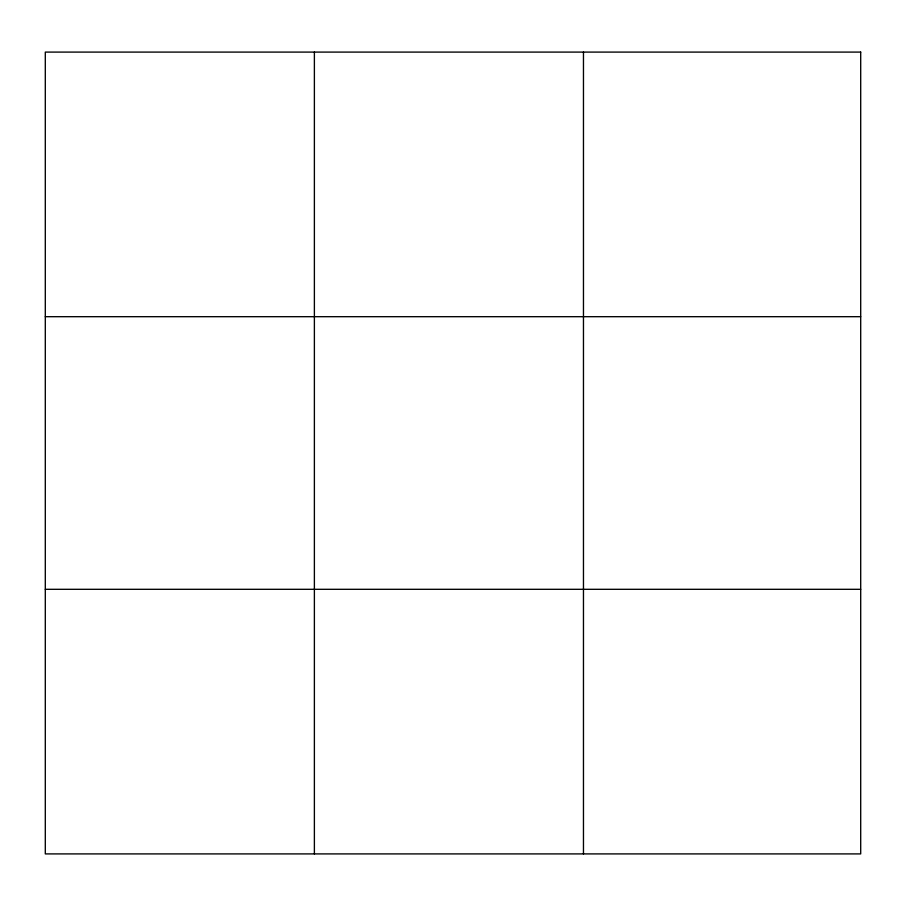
<?xml version="1.0" encoding="UTF-8"?>
<svg xmlns="http://www.w3.org/2000/svg" width="906" height="906" viewBox="0 0 906 906"><rect width="100%" height="100%" fill="white"/><g stroke="black" fill="none" stroke-linecap="round" stroke-linejoin="round"><path stroke-width="1.36" d="M314.382 52.095L314.382 853.905M583.464 52.095L583.464 853.905M45.3 316.692L860.7 316.692M45.3 589.308L860.7 589.308M860.7 52.095L860.7 853.905L45.3 853.905L45.3 52.095L860.7 52.095"/></g></svg>
